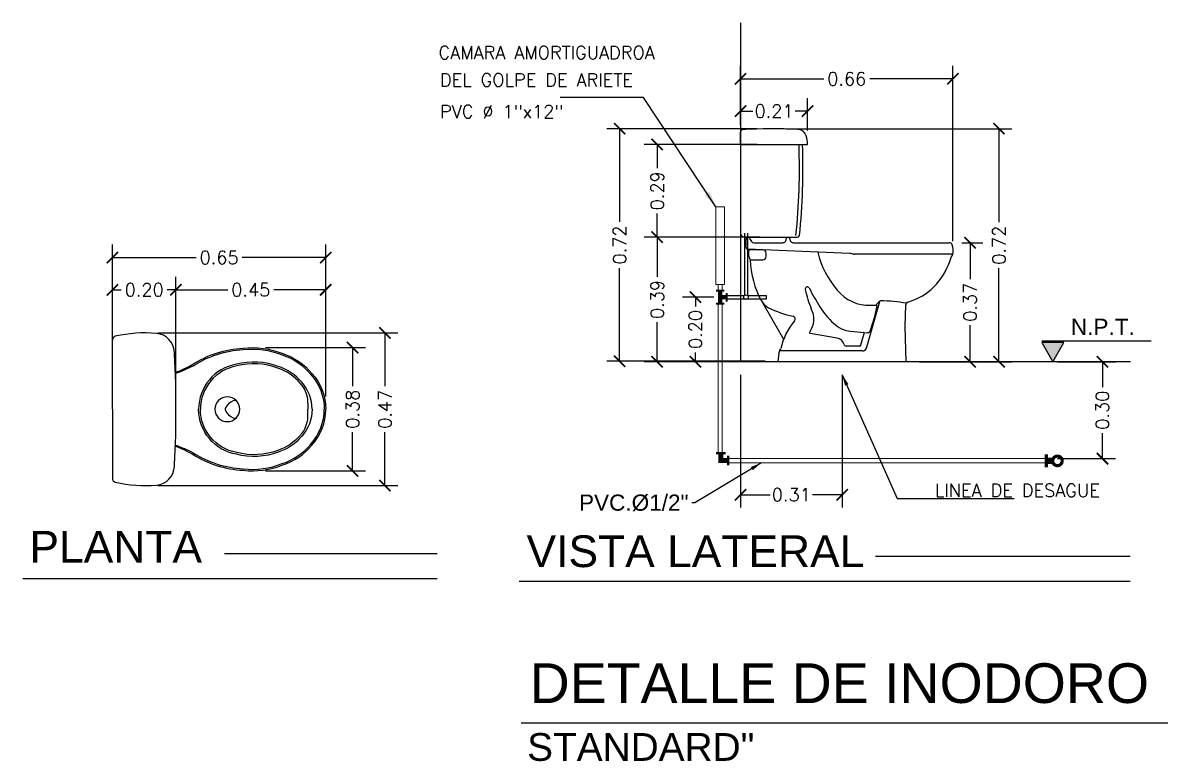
# Model space of a CAD drawing. Header units: inches. Extents: x -9 to 337, y -247 to 209.
# Drawn here: x 84.056 to 87.58, y -136.353 to -134.065 of the extents above; entities that cross this region are included whole.
import ezdxf

# ---------------------------------------------------------------- set-up
doc = ezdxf.new("R2010")
doc.units = ezdxf.units.IN
doc.header["$MEASUREMENT"] = 0
doc.header["$PDMODE"] = 34
for name, color, linetype in [('1', 1, 'Continuous'), ('agua', 4, 'Continuous'), ('COTAS', 1, 'Continuous'), ('grada', 3, 'Continuous'), ('Layer4', 4, 'Continuous'), ('MFIJ', 2, 'Continuous'), ('MUROS', 5, 'Continuous'), ('TEXT', 2, 'Continuous')]:
    doc.layers.add(name, color=color, linetype=linetype)
doc.styles.add('ARIAL', font='arial.ttf', dxfattribs={"height": 0.14})
doc.styles.add('NT_20', font='romans.shx', dxfattribs={"height": 0.0403})
doc.styles.add('NT_20 WALTER GUERRA', font='romans.shx', dxfattribs={"height": 0.0403})
doc.dimstyles.new('80E20', dxfattribs={"dimtxt": 0.0403, "dimasz": 0.035, "dimexe": 0.04, "dimexo": 0.04, "dimgap": 0.01, "dimtad": 0, "dimzin": 1, "dimdsep": 46, "dimtxsty": 'NT_20', "dimblk": 'ARCHTICK', "dimcen": 2.5, "dimclrd": 1, "dimclre": 1, "dimclrt": 3, "dimadec": 0, "dimazin": 0, "dimtfac": 1, "dimtmove": 1, "dimatfit": 3, "dimfxl": 1, "dimlwd": -1, "dimlwe": -1, "dimarcsym": 0})

# ---------------------------------------------------------------- blocks, each defined once
blk = doc.blocks.new('_ArchTick')
at = {"color": 0, "linetype": 'ByBlock', "const_width": 0.15}
blk.add_lwpolyline([(-0.5, -0.5), (0.5, 0.5)], dxfattribs=at)
blk = doc.blocks.new('Inod_HydraP')
at = {"color": 2, "linetype": 'Continuous', "ltscale": 20}
for q in [(0.05, 0.214), (0.05, -0.214)]:
    blk.add_line((0.05, 0), q, dxfattribs=at)
at = {"color": 1, "linetype": 'Continuous', "ltscale": 20}
for p in [(0.6556, 0.0185), (0.6556, 0.0185), (0.6556, -0.0185), (0.6556, -0.0185)]:
    blk.add_line(p, (0.6556, 0), dxfattribs=at)
for points in [[(0.245, 0.1141, 0.041153), (0.2972, 0.1384, -0.130423), (0.4549, 0.1891, -0.126977), (0.5774, 0.1724, -0.141745), (0.668, 0.1109, -0.184983), (0.7105, 0, -0.184983)], [(0.2451, 0.1113, 0.039655), (0.2996, 0.1346, -0.130633), (0.4553, 0.1846, -0.127306), (0.5758, 0.1681, -0.14208), (0.6646, 0.108, -0.185121), (0.706, 0, -0.185121)], [(0.6685, 0, 0.18664), (0.6362, 0.0834, 0.144474), (0.5636, 0.1327, 0.154958), (0.434, 0.1394, 0.364044), (0.317, 0, 0.364044)], [(0.6426, 0.0665, 0.0358), (0.6321, 0.0798, 0.144945), (0.5618, 0.1275, 0.155404), (0.4351, 0.134, 0.364511), (0.3225, 0, 0.364511)], [(0.6685, 0, -0.18664), (0.6362, -0.0834, -0.144474), (0.5636, -0.1327, -0.154958), (0.434, -0.1394, -0.364044), (0.317, 0, -0.364044)], [(0.245, -0.1141, -0.041153), (0.2972, -0.1384, 0.130423), (0.4549, -0.1891, 0.126977), (0.5774, -0.1724, 0.141745), (0.668, -0.1109, 0.184983), (0.7105, 0, 0.184983)], [(0.2451, -0.1113, -0.039655), (0.2996, -0.1346, 0.130633), (0.4553, -0.1846, 0.127306), (0.5758, -0.1681, 0.14208), (0.6646, -0.108, 0.185121), (0.706, 0, 0.185121)], [(0.6426, -0.0665, -0.0358), (0.6321, -0.0798, -0.144945), (0.5618, -0.1275, -0.155404), (0.4351, -0.134, -0.364511), (0.3225, 0, -0.364511)]]:
    blk.add_lwpolyline(points, format="xyb", dxfattribs=at)
at = {"color": 2, "linetype": 'Continuous', "ltscale": 20}
for centre, radius, start, end in [((0.0625, 0.214), 0.0125, 107.5577, 180), ((0.1507, -0.1676), 0.4041, 84.9198, 103.1543), ((0.1813, 0.1747), 0.0605, 2.1521, 85.0988), ((-2.0229, 0.0266), 2.2696, 359.2561, 3.7986), ((-2.0229, -0.0266), 2.2696, 356.2014, 0.7439), ((0.1813, -0.1747), 0.0605, 274.9012, 357.8479), ((0.0625, -0.214), 0.0125, 180, 252.4423), ((0.1507, 0.1676), 0.4041, 256.8457, 275.0802)]:
    blk.add_arc(centre, radius, start, end, dxfattribs=at)
at = {"color": 1, "linetype": 'Continuous', "ltscale": 20}
for centre, radius, start, end in [((0.4058, 0), 0.0384, 0, 180), ((0.5606, 0.0185), 0.095, 0, 30.3676), ((0.4058, 0), 0.0384, 180, 0), ((0.4127, -0.0009), 0.0139, 158.8095, 176.346), ((0.4127, -0.0009), 0.0139, 158.8095, 176.346), ((0.4456, -0.0215), 0.0525, 114.9844, 150.8262), ((0.4283, 0.0179), 0.00957, 38.1923, 120.8156), ((0.4127, 0.0009), 0.0139, 183.654, 201.1905), ((0.4127, 0.0009), 0.0139, 183.654, 201.1905), ((0.4456, 0.0215), 0.0525, 209.1738, 245.0156), ((0.4283, -0.0179), 0.00957, 239.1844, 321.8077), ((0.5606, -0.0185), 0.095, 329.6324, 0)]:
    blk.add_arc(centre, radius, start, end, dxfattribs=at)
blk = doc.blocks.new('*D405')
at = {"color": 1, "transparency": 16777216}
for p, q in [((84.3343, -135.0085), (84.3343, -134.8526)), ((84.5308, -135.2254), (84.5308, -134.8526)), ((84.3343, -134.8926), (84.3612, -134.8926)), ((84.5308, -134.8926), (84.504, -134.8926))]:
    blk.add_line(p, q, dxfattribs=at)
at = {"layer": 'DEFPOINTS', "color": 0, "transparency": 16777216}
for p in [(84.5308, -134.8926), (84.3343, -135.0485), (84.5308, -135.2654)]:
    blk.add_point(p, dxfattribs=at)
at = {"color": 1, "transparency": 16777216, "xscale": 0.035, "yscale": 0.035, "zscale": 0.035, "rotation": 180}
blk.add_blockref('_ArchTick', (84.3343, -134.8926), dxfattribs=at)
at = {"color": 1, "transparency": 16777216, "xscale": 0.035, "yscale": 0.035, "zscale": 0.035}
blk.add_blockref('_ArchTick', (84.5308, -134.8926), dxfattribs=at)
at = {"color": 3, "transparency": 16777216, "insert": (84.4326, -134.8926), "char_height": 0.0403, "attachment_point": 5, "style": 'NT_20'}
blk.add_mtext('0.20', dxfattribs=at)
blk = doc.blocks.new('*D406')
at = {"color": 1, "transparency": 16777216}
for p, q in [((84.5308, -135.2254), (84.5308, -134.8526)), ((84.9948, -135.2225), (84.9948, -134.8526)), ((84.5308, -134.8926), (84.6914, -134.8926)), ((84.9948, -134.8926), (84.8342, -134.8926))]:
    blk.add_line(p, q, dxfattribs=at)
at = {"layer": 'DEFPOINTS', "color": 0, "transparency": 16777216}
for p in [(84.9948, -134.8926), (84.5308, -135.2654), (84.9948, -135.2625)]:
    blk.add_point(p, dxfattribs=at)
at = {"color": 1, "transparency": 16777216, "xscale": 0.035, "yscale": 0.035, "zscale": 0.035, "rotation": 180}
blk.add_blockref('_ArchTick', (84.5308, -134.8926), dxfattribs=at)
at = {"color": 1, "transparency": 16777216, "xscale": 0.035, "yscale": 0.035, "zscale": 0.035}
blk.add_blockref('_ArchTick', (84.9948, -134.8926), dxfattribs=at)
at = {"color": 3, "transparency": 16777216, "insert": (84.7628, -134.8926), "char_height": 0.0403, "attachment_point": 5, "style": 'NT_20'}
blk.add_mtext('0.45', dxfattribs=at)
blk = doc.blocks.new('*D407')
at = {"color": 1, "transparency": 16777216}
for p, q in [((84.3343, -135.2225), (84.3343, -134.7526)), ((84.9948, -135.2225), (84.9948, -134.7526)), ((84.3343, -134.7926), (84.5932, -134.7926)), ((84.9948, -134.7926), (84.736, -134.7926))]:
    blk.add_line(p, q, dxfattribs=at)
at = {"layer": 'DEFPOINTS', "color": 0, "transparency": 16777216}
for p in [(84.9948, -134.7926), (84.3343, -135.2625), (84.9948, -135.2625)]:
    blk.add_point(p, dxfattribs=at)
at = {"color": 1, "transparency": 16777216, "xscale": 0.035, "yscale": 0.035, "zscale": 0.035, "rotation": 180}
blk.add_blockref('_ArchTick', (84.3343, -134.7926), dxfattribs=at)
at = {"color": 1, "transparency": 16777216, "xscale": 0.035, "yscale": 0.035, "zscale": 0.035}
blk.add_blockref('_ArchTick', (84.9948, -134.7926), dxfattribs=at)
at = {"color": 3, "transparency": 16777216, "insert": (84.6646, -134.7926), "char_height": 0.0403, "attachment_point": 5, "style": 'NT_20'}
blk.add_mtext('0.65', dxfattribs=at)
blk = doc.blocks.new('*D408')
at = {"color": 1, "transparency": 16777216}
for p, q in [((84.8081, -135.0717), (85.1181, -135.0717)), ((85.0781, -135.0717), (85.0781, -135.1911)), ((85.0781, -135.4533), (85.0781, -135.3339)), ((84.8081, -135.4533), (85.1181, -135.4533))]:
    blk.add_line(p, q, dxfattribs=at)
at = {"layer": 'DEFPOINTS', "color": 0, "transparency": 16777216}
for p in [(84.7681, -135.0717), (84.7681, -135.4533), (85.0781, -135.4533)]:
    blk.add_point(p, dxfattribs=at)
at = {"color": 1, "transparency": 16777216, "xscale": 0.035, "yscale": 0.035, "zscale": 0.035}
for p, rotation in [((85.0781, -135.0717), 90), ((85.0781, -135.4533), 270)]:
    blk.add_blockref('_ArchTick', p, dxfattribs=dict(at, rotation=rotation))
at = {"color": 3, "transparency": 16777216, "insert": (85.0781, -135.2625), "char_height": 0.0403, "attachment_point": 5, "rotation": 90, "style": 'NT_20'}
blk.add_mtext('0.38', dxfattribs=at)
blk = doc.blocks.new('*D409')
at = {"color": 1, "transparency": 16777216}
for p, q in [((84.475, -135.026), (85.2181, -135.026)), ((85.1781, -135.026), (85.1781, -135.1911)), ((85.1781, -135.499), (85.1781, -135.3339)), ((84.475, -135.499), (85.2181, -135.499))]:
    blk.add_line(p, q, dxfattribs=at)
at = {"layer": 'DEFPOINTS', "color": 0, "transparency": 16777216}
for p in [(84.435, -135.026), (84.435, -135.499), (85.1781, -135.499)]:
    blk.add_point(p, dxfattribs=at)
at = {"color": 1, "transparency": 16777216, "xscale": 0.035, "yscale": 0.035, "zscale": 0.035}
for p, rotation in [((85.1781, -135.026), 90), ((85.1781, -135.499), 270)]:
    blk.add_blockref('_ArchTick', p, dxfattribs=dict(at, rotation=rotation))
at = {"color": 3, "transparency": 16777216, "insert": (85.1781, -135.2625), "char_height": 0.0403, "attachment_point": 5, "rotation": 90, "style": 'NT_20'}
blk.add_mtext('0.47', dxfattribs=at)
blk = doc.blocks.new('Inod_HydraE')
at = {"layer": 'MFIJ', "color": 2, "linetype": 'Continuous'}
for p, q in [((0.05, 0.6756), (0.05, 0.7121)), ((0.05, 0.6706), (0.05, 0.3981)), ((0.0525, 0.6731), (0.24, 0.6731)), ((0.242, 0.6731), (0.2575, 0.6731)), ((0.062, 0.3861), (0.0732, 0.3861)), ((0.067, 0.3539), (0.067, 0.3786)), ((0.0732, 0.3861), (0.2266, 0.3861)), ((0.0914, 0.3688), (0.1806, 0.3688)), ((0.2142, 0.3688), (0.6958, 0.3688)), ((0.3889, 0.335), (0.0718, 0.3489)), ((0.0759, 0.3468), (0.0759, 0.3487)), ((0.1198, 0.3468), (0.0759, 0.3468)), ((0.1294, 0.3258), (0.1294, 0.3368)), ((0.7076, 0.3329), (0.4035, 0.3329)), ((0.0794, 0.3158), (0.1194, 0.3158)), ((0.1146, 0.1888), (0.1834, 0.0697)), ((0.4796, 0.1867), (0.4709, 0.1775)), ((0.5596, 0.1093), (0.562, 0.1762)), ((0.4528, 0.1749), (0.4656, 0.1751)), ((0.5634, 0), (0.5596, 0.1093)), ((0.3495, 0.0731), (0.2658, 0.0879)), ((0.391, 0.0946), (0.4434, 0.09)), ((0.423, 0.0521), (0.4333, 0.0879)), ((0.4182, 0.0485), (0.3772, 0.0485)), ((0.5634, 0), (0.1658, 0)), ((0.428, 0.0335), (0.1737, 0.0335))]:
    blk.add_line(p, q, dxfattribs=at)
at = {"layer": 'MFIJ', "color": 1, "linetype": 'Continuous'}
blk.add_line((0.44, 0.0426), (0.4813, 0.1865), dxfattribs=at)
at = {"layer": 'MFIJ', "color": 2, "linetype": 'Continuous'}
for centre, radius, start, end in [((0.0562, 0.7124), 0.0062, 91.4933, 182.6113), ((0.151, -0.6221), 1.344, 86.7356, 94.0533), ((0.2268, 0.692), 0.0278, 16.7219, 88.403), ((0.0525, 0.6756), 0.0025, 180, 270), ((0.0525, 0.6706), 0.0025, 90, 180), ((-1.77, 0.5991), 2.0024, 354.048, 2.0675), ((-1.7645, 0.5995), 2.0079, 354.0535, 2.0975), ((-1.7645, 0.5995), 2.0079, 2.0975, 2.1008), ((0.1881, 0.6762), 0.0695, 357.4066, 19.9838), ((0.062, 0.3981), 0.012, 180, 270), ((0.2266, 0.3921), 0.006, 270, 354.0535), ((0.0735, 0.3794), 0.0065, 357.5731, 186.7437), ((0.072, 0.3539), 0.005, 180, 267.5), ((0.0923, 0.3813), 0.0125, 189.9672, 266.0547), ((0.1811, 0.3795), 0.0107, 267.3041, 7.4657), ((0.1972, 0.3804), 0.00557, 7.9882, 175.8253), ((0.2139, 0.3801), 0.0113, 174.2074, 271.3864), ((0.6969, 0.3596), 0.00924, 15.4286, 97.0264), ((0.6461, 0.3438), 0.0625, 350.5054, 16.9979), ((0.1153, 0.3355), 0.0409, 164.0001, 208.7742), ((0.1194, 0.3258), 0.01, 270, 0), ((0.1194, 0.3368), 0.01, 0, 87.5), ((0.5624, 0.4062), 0.2815, 193.7359, 220.8288), ((0.3896, 0.302), 0.0331, 72.2543, 91.3308), ((0.4033, 0.3436), 0.0107, 250.6238, 271.3268), ((0.7451, 0.3023), 0.048, 142.8736, 168.465), ((0.7028, 0.3343), 0.005, 322.8736, 350.5054), ((0.3718, 0.3284), 0.2927, 182.4709, 208.4948), ((0.5132, 0.3707), 0.1939, 286.31, 342.3541), ((0.2567, 0.2255), 0.0064, 30, 198), ((0.6124, 0.3021), 0.3702, 192.2584, 201.9391), ((1.1067, 0.6774), 0.9563, 207.9867, 212.0133), ((0.4479, 0.3008), 0.126, 218.5782, 272.247), ((0.1594, 0.2131), 0.051, 208.4948, 243.8789), ((0.4654, 0.1826), 0.0075, 271.1235, 316.6131), ((0.4841, 0.1807), 0.0075, 90.8027, 127.232), ((0.4895, -0.2028), 0.3911, 79.0808, 90.8027), ((0.5714, 0.1758), 0.0095, 113.3794, 178), ((0.285, 0.4692), 0.3362, 243.8789, 257.5583), ((0.2079, 0.1318), 0.069, 324.6063, 27.6807), ((0.4669, 0.2693), 0.1975, 210, 229.3607), ((0.3633, 0.0024), 0.1921, 139.5225, 168.5447), ((0.2107, 0.1326), 0.0085, 319.5225, 77.5583), ((0.3984, 0.1788), 0.0845, 224.6343, 265), ((0.2662, 0.0904), 0.0025, 144.6063, 260), ((0.3452, 0.0485), 0.025, 14.0297, 80), ((0.4309, 0.0886), 0.0025, 344, 85), ((0.444, 0.0975), 0.0075, 265, 337.5224), ((0.2776, 0.0016), 0.1118, 161.5555, 180.8176), ((0.1739, 0.0362), 0.0025, 105.7222, 161.5555), ((0.1726, 0.041), 0.0025, 285.7222, 348.5447), ((0.3772, 0.0565), 0.008, 194.0297, 270), ((0.4182, 0.0535), 0.005, 270, 344), ((0.428, 0.046), 0.0125, 270, 344)]:
    blk.add_arc(centre, radius, start, end, dxfattribs=at)
at = {"layer": 'MFIJ', "color": 1, "linetype": 'Continuous'}
blk.add_arc((0.0762, 0.2395), 0.4018, 338.8606, 350.6878, dxfattribs=at)
blk = doc.blocks.new('*D410')
at = {"color": 1, "transparency": 16777216}
for p, q in [((86.2797, -134.3816), (86.2797, -134.2992)), ((86.4873, -134.3992), (86.4873, -134.2992)), ((86.2797, -134.3392), (86.3179, -134.3392)), ((86.4873, -134.3392), (86.4492, -134.3392))]:
    blk.add_line(p, q, dxfattribs=at)
at = {"layer": 'DEFPOINTS', "color": 0, "transparency": 16777216}
for p in [(86.4873, -134.3392), (86.2797, -134.4216), (86.4873, -134.4392)]:
    blk.add_point(p, dxfattribs=at)
at = {"color": 1, "transparency": 16777216, "xscale": 0.035, "yscale": 0.035, "zscale": 0.035, "rotation": 180}
blk.add_blockref('_ArchTick', (86.2797, -134.3392), dxfattribs=at)
at = {"color": 1, "transparency": 16777216, "xscale": 0.035, "yscale": 0.035, "zscale": 0.035}
blk.add_blockref('_ArchTick', (86.4873, -134.3392), dxfattribs=at)
at = {"color": 3, "transparency": 16777216, "insert": (86.3835, -134.3392), "char_height": 0.0403, "attachment_point": 5, "style": 'NT_20'}
blk.add_mtext('0.21', dxfattribs=at)
blk = doc.blocks.new('*D411')
at = {"color": 1, "transparency": 16777216}
for p, q in [((86.2797, -134.3816), (86.2797, -134.1992)), ((86.9374, -134.7419), (86.9374, -134.1992)), ((86.2797, -134.2392), (86.5372, -134.2392)), ((86.9374, -134.2392), (86.68, -134.2392))]:
    blk.add_line(p, q, dxfattribs=at)
at = {"layer": 'DEFPOINTS', "color": 0, "transparency": 16777216}
for p in [(86.9374, -134.2392), (86.2797, -134.4216), (86.9374, -134.7819)]:
    blk.add_point(p, dxfattribs=at)
at = {"color": 1, "transparency": 16777216, "xscale": 0.035, "yscale": 0.035, "zscale": 0.035, "rotation": 180}
blk.add_blockref('_ArchTick', (86.2797, -134.2392), dxfattribs=at)
at = {"color": 1, "transparency": 16777216, "xscale": 0.035, "yscale": 0.035, "zscale": 0.035}
blk.add_blockref('_ArchTick', (86.9374, -134.2392), dxfattribs=at)
at = {"color": 3, "transparency": 16777216, "insert": (86.6086, -134.2392), "char_height": 0.0403, "attachment_point": 5, "style": 'NT_20'}
blk.add_mtext('0.66', dxfattribs=at)
blk = doc.blocks.new('*D398')
at = {"color": 1, "transparency": 16777216}
for p, q in [((86.4208, -134.3935), (87.1202, -134.3935)), ((87.0802, -134.3935), (87.0802, -134.683)), ((87.0802, -135.1154), (87.0802, -134.8259)), ((86.8332, -135.1154), (87.1202, -135.1154))]:
    blk.add_line(p, q, dxfattribs=at)
at = {"layer": 'DEFPOINTS', "color": 0, "transparency": 16777216}
for p in [(86.3808, -134.3935), (86.7932, -135.1154), (87.0802, -135.1154)]:
    blk.add_point(p, dxfattribs=at)
at = {"color": 1, "transparency": 16777216, "xscale": 0.035, "yscale": 0.035, "zscale": 0.035}
for p, rotation in [((87.0802, -134.3935), 90), ((87.0802, -135.1154), 270)]:
    blk.add_blockref('_ArchTick', p, dxfattribs=dict(at, rotation=rotation))
at = {"color": 3, "transparency": 16777216, "insert": (87.0802, -134.7545), "char_height": 0.0403, "attachment_point": 5, "rotation": 90, "style": 'NT_20'}
blk.add_mtext('0.72', dxfattribs=at)
blk = doc.blocks.new('*D412')
at = {"color": 1, "transparency": 16777216}
for p, q in [((86.9655, -134.7467), (87.0306, -134.7467)), ((86.9906, -134.7467), (86.9906, -134.8596)), ((86.9906, -135.1154), (86.9906, -135.0024)), ((86.8332, -135.1154), (87.0306, -135.1154))]:
    blk.add_line(p, q, dxfattribs=at)
at = {"layer": 'DEFPOINTS', "color": 0, "transparency": 16777216}
for p in [(86.9255, -134.7467), (86.7932, -135.1154), (86.9906, -135.1154)]:
    blk.add_point(p, dxfattribs=at)
at = {"color": 1, "transparency": 16777216, "xscale": 0.035, "yscale": 0.035, "zscale": 0.035}
for p, rotation in [((86.9906, -134.7467), 90), ((86.9906, -135.1154), 270)]:
    blk.add_blockref('_ArchTick', p, dxfattribs=dict(at, rotation=rotation))
at = {"color": 3, "transparency": 16777216, "insert": (86.9906, -134.931), "char_height": 0.0403, "attachment_point": 5, "rotation": 90, "style": 'NT_20'}
blk.add_mtext('0.37', dxfattribs=at)
blk = doc.blocks.new('*D413')
at = {"color": 1, "transparency": 16777216}
for p, q in [((86.3315, -134.4423), (85.9815, -134.4423)), ((86.0215, -134.4423), (86.0215, -134.5154)), ((86.0215, -134.7293), (86.0215, -134.6563)), ((86.3396, -134.7293), (85.9815, -134.7293))]:
    blk.add_line(p, q, dxfattribs=at)
at = {"layer": 'DEFPOINTS', "color": 0, "transparency": 16777216}
for p in [(86.3715, -134.4423), (86.0215, -134.7293), (86.3796, -134.7293)]:
    blk.add_point(p, dxfattribs=at)
at = {"color": 1, "transparency": 16777216, "xscale": 0.035, "yscale": 0.035, "zscale": 0.035}
for p, rotation in [((86.0215, -134.4423), 90), ((86.0215, -134.7293), 270)]:
    blk.add_blockref('_ArchTick', p, dxfattribs=dict(at, rotation=rotation))
at = {"color": 3, "transparency": 16777216, "insert": (86.0215, -134.5858), "char_height": 0.0403, "attachment_point": 5, "rotation": 90, "style": 'NT_20'}
blk.add_mtext('0.29', dxfattribs=at)
blk = doc.blocks.new('*D414')
at = {"color": 1, "transparency": 16777216}
for p, q in [((86.3396, -134.7293), (85.9815, -134.7293)), ((86.0215, -134.7293), (86.0215, -134.8519)), ((86.0215, -135.1154), (86.0215, -134.9928)), ((86.2397, -135.1154), (85.9815, -135.1154))]:
    blk.add_line(p, q, dxfattribs=at)
at = {"layer": 'DEFPOINTS', "color": 0, "transparency": 16777216}
for p in [(86.3796, -134.7293), (86.0215, -135.1154), (86.2797, -135.1154)]:
    blk.add_point(p, dxfattribs=at)
at = {"color": 1, "transparency": 16777216, "xscale": 0.035, "yscale": 0.035, "zscale": 0.035}
for p, rotation in [((86.0215, -134.7293), 90), ((86.0215, -135.1154), 270)]:
    blk.add_blockref('_ArchTick', p, dxfattribs=dict(at, rotation=rotation))
at = {"color": 3, "transparency": 16777216, "insert": (86.0215, -134.9224), "char_height": 0.0403, "attachment_point": 5, "rotation": 90, "style": 'NT_20'}
blk.add_mtext('0.39', dxfattribs=at)
blk = doc.blocks.new('*D415')
at = {"color": 1, "transparency": 16777216}
for p, q in [((86.1967, -134.9154), (86.0999, -134.9154)), ((86.1399, -134.9154), (86.1399, -134.944)), ((86.1399, -135.1154), (86.1399, -135.0868)), ((86.1997, -135.1154), (86.0999, -135.1154))]:
    blk.add_line(p, q, dxfattribs=at)
at = {"layer": 'DEFPOINTS', "color": 0, "transparency": 16777216}
for p in [(86.2367, -134.9154), (86.1399, -135.1154), (86.2397, -135.1154)]:
    blk.add_point(p, dxfattribs=at)
at = {"color": 1, "transparency": 16777216, "xscale": 0.035, "yscale": 0.035, "zscale": 0.035}
for p, rotation in [((86.1399, -134.9154), 90), ((86.1399, -135.1154), 270)]:
    blk.add_blockref('_ArchTick', p, dxfattribs=dict(at, rotation=rotation))
at = {"color": 3, "transparency": 16777216, "insert": (86.1399, -135.0154), "char_height": 0.0403, "attachment_point": 5, "rotation": 90, "style": 'NT_20'}
blk.add_mtext('0.20', dxfattribs=at)
blk = doc.blocks.new('*D416')
at = {"color": 1, "transparency": 16777216}
for p, q in [((86.2797, -135.1554), (86.2797, -135.5673)), ((86.5944, -135.1554), (86.5944, -135.5673)), ((86.2797, -135.5273), (86.3714, -135.5273)), ((86.5944, -135.5273), (86.5027, -135.5273))]:
    blk.add_line(p, q, dxfattribs=at)
at = {"layer": 'DEFPOINTS', "color": 0, "transparency": 16777216}
for p in [(86.2797, -135.1154), (86.5944, -135.1154), (86.5944, -135.5273)]:
    blk.add_point(p, dxfattribs=at)
at = {"color": 1, "transparency": 16777216, "xscale": 0.035, "yscale": 0.035, "zscale": 0.035, "rotation": 180}
blk.add_blockref('_ArchTick', (86.2797, -135.5273), dxfattribs=at)
at = {"color": 1, "transparency": 16777216, "xscale": 0.035, "yscale": 0.035, "zscale": 0.035}
blk.add_blockref('_ArchTick', (86.5944, -135.5273), dxfattribs=at)
at = {"color": 3, "transparency": 16777216, "insert": (86.437, -135.5273), "char_height": 0.0403, "attachment_point": 5, "style": 'NT_20'}
blk.add_mtext('0.31', dxfattribs=at)
blk = doc.blocks.new('*D417')
at = {"color": 1, "transparency": 16777216}
for p, q in [((86.3315, -134.3935), (85.8653, -134.3935)), ((85.9053, -134.3935), (85.9053, -134.6823)), ((85.9053, -135.1138), (85.9053, -134.8251)), ((86.3555, -135.1138), (85.8653, -135.1138))]:
    blk.add_line(p, q, dxfattribs=at)
at = {"layer": 'DEFPOINTS', "color": 0, "transparency": 16777216}
for p in [(86.3715, -134.3935), (85.9053, -135.1138), (86.3955, -135.1138)]:
    blk.add_point(p, dxfattribs=at)
at = {"color": 1, "transparency": 16777216, "xscale": 0.035, "yscale": 0.035, "zscale": 0.035}
for p, rotation in [((85.9053, -134.3935), 90), ((85.9053, -135.1138), 270)]:
    blk.add_blockref('_ArchTick', p, dxfattribs=dict(at, rotation=rotation))
at = {"color": 3, "transparency": 16777216, "insert": (85.9053, -134.7537), "char_height": 0.0403, "attachment_point": 5, "rotation": 90, "style": 'NT_20'}
blk.add_mtext('0.72', dxfattribs=at)
blk = doc.blocks.new('*D418')
at = {"layer": 'COTAS', "color": 1, "transparency": 16777216}
for p, q in [((87.2609, -135.1154), (87.4406, -135.1154)), ((87.4006, -135.1154), (87.4006, -135.194)), ((87.4006, -135.4154), (87.4006, -135.3368)), ((87.2609, -135.4154), (87.4406, -135.4154))]:
    blk.add_line(p, q, dxfattribs=at)
at = {"layer": 'DEFPOINTS', "color": 0, "transparency": 16777216}
for p in [(87.2209, -135.1154), (87.4006, -135.1154), (87.2209, -135.4154)]:
    blk.add_point(p, dxfattribs=at)
at = {"layer": 'COTAS', "color": 1, "transparency": 16777216, "xscale": 0.035, "yscale": 0.035, "zscale": 0.035}
for p, rotation in [((87.4006, -135.1154), 90), ((87.4006, -135.4154), 270)]:
    blk.add_blockref('_ArchTick', p, dxfattribs=dict(at, rotation=rotation))
at = {"layer": 'COTAS', "color": 3, "transparency": 16777216, "insert": (87.4006, -135.2654), "char_height": 0.0403, "attachment_point": 5, "rotation": 90, "style": 'NT_20'}
blk.add_mtext('0.30', dxfattribs=at)

msp = doc.modelspace()

# ---------------------------------------------------------------- hatches: boundary and pattern name
at = {"layer": 'grada'}
msp.add_hatch(color=256, dxfattribs=at).paths.add_polyline_path([(87.2471, -135.1154), (87.2815, -135.0559), (87.2127, -135.0559)])

# ---------------------------------------------------------------- linework, layer by layer
at = {"color": 2, "lineweight": 0}
for p, q in [((86.2036, -134.6352), (86.2297, -134.6352)), ((86.2036, -134.8759), (86.2036, -134.6352)), ((86.2297, -134.6352), (86.2297, -134.8759)), ((86.2297, -134.8759), (86.2036, -134.8759)), ((86.2102, -134.8759), (86.2102, -134.8954)), ((86.2231, -134.8759), (86.2231, -134.8954)), ((86.2102, -134.9355), (86.2102, -135.3947)), ((86.2231, -134.9355), (86.2231, -135.3947)), ((86.2411, -135.4283), (87.2209, -135.4283))]:
    msp.add_line(p, q, dxfattribs=at)
at = {"color": 1, "lineweight": 0}
for p, q in [((86.2102, -134.8954), (86.2231, -134.8954)), ((86.2411, -135.4154), (87.2209, -135.4154))]:
    msp.add_line(p, q, dxfattribs=at)
at = {"color": 12}
msp.add_line((87.4878, -135.1154), (86.0393, -135.1154), dxfattribs=at)
at = {"layer": '1'}
for p, q in [((86.2917, -134.7173), (86.2917, -134.9104)), ((86.3017, -134.7173), (86.3017, -134.9104)), ((86.2367, -134.9104), (86.2917, -134.9104)), ((86.2367, -134.9204), (86.3604, -134.9204)), ((86.3017, -134.9104), (86.3604, -134.9104)), ((86.3604, -134.9204), (86.3604, -134.9104))]:
    msp.add_line(p, q, dxfattribs=at)
msp.add_circle((86.2967, -134.9154), 0.00698, dxfattribs=at)
at = {"layer": 'agua', "color": 1, "lineweight": 0}
for points, const_width in [([(86.23, -134.8954), (86.2033, -134.8954)], 0.00668), ([(86.2166, -134.8954), (86.2166, -134.9355)], 0.0134), ([(86.2367, -134.9021), (86.2367, -134.9288)], 0.00668), ([(86.23, -134.9355), (86.2033, -134.9355)], 0.00668), ([(86.2166, -134.9154), (86.2367, -134.9154)], 0.0134), ([(86.2336, -135.3983), (86.2034, -135.3983)], 0.00754), ([(86.2185, -135.3983), (86.2185, -135.421), (86.2411, -135.421)], 0.0151), ([(86.2411, -135.4059), (86.2411, -135.436)], 0.00754), ([(87.2266, -135.4224), (87.2464, -135.4224)], 0.0198)]:
    msp.add_lwpolyline(points, dxfattribs=dict(at, const_width=const_width))
at = {"layer": 'agua', "color": 1, "lineweight": 0, "const_width": 0.00989, "flags": 128}
msp.add_lwpolyline([(87.2266, -135.4026), (87.2266, -135.4422)], dxfattribs=at)
at = {"layer": 'agua', "color": 1, "const_width": 0.00989}
msp.add_lwpolyline([(87.2612, -135.4076, 1), (87.2612, -135.4372, 1)], format="xyb", close=True, dxfattribs=at)
at = {"layer": 'grada'}
msp.add_lwpolyline([(87.2471, -135.1154), (87.2815, -135.0559), (87.2127, -135.0559)], close=True, dxfattribs=at)
at = {"layer": 'Layer4'}
msp.add_line((87.2127, -135.051), (87.5518, -135.051), dxfattribs=at)
at = {"layer": 'MUROS'}
msp.add_line((86.2797, -134.0654), (86.2797, -135.1154), dxfattribs=at)
at = {"layer": 'TEXT', "color": 1}
for points in [[(84.681, -135.7094), (85.3396, -135.7094)], [(86.6977, -135.7176), (87.4863, -135.7176)]]:
    msp.add_lwpolyline(points, dxfattribs=at)
at = {"layer": 'TEXT', "color": 7}
for points in [[(84.0565, -135.7868), (85.3396, -135.7868)], [(85.5943, -135.795), (87.4863, -135.795)], [(85.6007, -136.2337), (89.6502, -136.2337)]]:
    msp.add_lwpolyline(points, dxfattribs=at)

# ---------------------------------------------------------------- block references
msp.add_blockref('Inod_HydraE', (86.2297, -135.1154))
at = {"layer": 'MFIJ', "ltscale": 0.1}
msp.add_blockref('Inod_HydraP', (84.2843, -135.2625), dxfattribs=at)

# ---------------------------------------------------------------- texts
at = {"color": 4, "style": 'NT_20 WALTER GUERRA'}
for s, p in [('CAMARA AMORTIGUADROA', (85.344, -134.1779)), ('DEL GOLPE DE ARIETE', (85.3485, -134.2626)), ('PVC %%C 1"x12"', (85.349, -134.3607))]:
    msp.add_text(s, height=0.0403, dxfattribs=at).set_placement(p)
at = {"color": 4, "insert": (87.137, -135.5137), "char_height": 0.0403, "attachment_point": 5, "style": 'NT_20 WALTER GUERRA'}
msp.add_mtext('LINEA DE DESAGUE', dxfattribs=at)
at = {"layer": 'TEXT', "color": 4, "style": 'ARIAL'}
for s, height, p in [('PLANTA', 0.09838, (84.0771, -135.7376)), ('VISTA LATERAL', 0.09838, (85.6169, -135.7514)), ('DETALLE DE INODORO', 0.122975, (85.6265, -136.1723)), ('STANDARD"', 0.08608, (85.6187, -136.3515))]:
    msp.add_text(s, height=height, dxfattribs=at).set_placement(p)
at = {"layer": 'TEXT', "insert": (87.5007, -135.0071), "char_height": 0.05, "attachment_point": 6, "style": 'ARIAL'}
msp.add_mtext('N.P.T.', dxfattribs=at)
at = {"layer": 'TEXT', "color": 3, "insert": (86.1186, -135.5526), "char_height": 0.05, "attachment_point": 6, "style": 'ARIAL'}
msp.add_mtext('PVC.%%C1/2"', dxfattribs=at)

# ---------------------------------------------------------------- dimensions: what is measured, and where the dimension line sits
for base, p1, p2, picture, middle in [((86.9374, -134.2392), (86.2797, -134.4216), (86.9374, -134.7819), '*D411', (86.6086, -134.2392)), ((86.4873, -134.3392), (86.2797, -134.4216), (86.4873, -134.4392), '*D410', (86.3835, -134.3392)), ((84.5308, -134.8926), (84.3343, -135.0485), (84.5308, -135.2654), '*D405', (84.4326, -134.8926)), ((86.5944, -135.5273), (86.2797, -135.1154), (86.5944, -135.1154), '*D416', (86.437, -135.5273))]:
    dim = msp.add_linear_dim(base=base, p1=p1, p2=p2, dimstyle='80E20')
    dim.commit()
    dim.dimension.update_dxf_attribs({"geometry": picture, "text_midpoint": middle})
for base, p1, p2, picture, middle in [((85.9053, -135.1138), (86.3715, -134.3935), (86.3955, -135.1138), '*D417', (85.9053, -134.7537)), ((87.0802, -135.1154), (86.3808, -134.3935), (86.7932, -135.1154), '*D398', (87.0802, -134.7545)), ((86.0215, -134.7293), (86.3715, -134.4423), (86.3796, -134.7293), '*D413', (86.0215, -134.5858)), ((86.0215, -135.1154), (86.3796, -134.7293), (86.2797, -135.1154), '*D414', (86.0215, -134.9224)), ((86.9906, -135.1154), (86.9255, -134.7467), (86.7932, -135.1154), '*D412', (86.9906, -134.931)), ((86.1399, -135.1154), (86.2367, -134.9154), (86.2397, -135.1154), '*D415', (86.1399, -135.0154)), ((85.1781, -135.499), (84.435, -135.026), (84.435, -135.499), '*D409', (85.1781, -135.2625)), ((85.0781, -135.4533), (84.7681, -135.0717), (84.7681, -135.4533), '*D408', (85.0781, -135.2625))]:
    dim = msp.add_linear_dim(base=base, p1=p1, p2=p2, angle=90, dimstyle='80E20')
    dim.commit()
    dim.dimension.update_dxf_attribs({"geometry": picture, "text_midpoint": middle})
for base, p1, text, picture, middle in [((84.9948, -134.7926), (84.3343, -135.2625), '0.65', '*D407', (84.6646, -134.7926)), ((84.9948, -134.8926), (84.5308, -135.2654), '0.45', '*D406', (84.7628, -134.8926))]:
    dim = msp.add_linear_dim(base=base, p1=p1, p2=(84.9948, -135.2625), text=text, dimstyle='80E20')
    dim.commit()
    dim.dimension.update_dxf_attribs({"geometry": picture, "text_midpoint": middle})
at = {"layer": 'COTAS'}
dim = msp.add_linear_dim(base=(87.4006, -135.1154), p1=(87.2209, -135.4154), p2=(87.2209, -135.1154), angle=90, dimstyle='80E20', dxfattribs=at)
dim.commit()
dim.dimension.update_dxf_attribs({"geometry": '*D418', "text_midpoint": (87.4006, -135.2654), "dimtype": 160})

# ---------------------------------------------------------------- leaders
msp.add_leader([(86.2036, -134.6352), (85.9793, -134.2965), (85.7211, -134.2965)], dimstyle='80E20', override={"dimasz": 0.05, "dimgap": 0.01, "dimtad": 0}, dxfattribs=at)
at = {"layer": 'COTAS', "annotation_type": 0, "has_hookline": 1, "hookline_direction": 0}
msp.add_leader([(86.5944, -135.1554), (86.7649, -135.5387), (87.127, -135.5387)], dimstyle='80E20', override={"dimgap": 0.01, "dimtad": 0}, dxfattribs=at)
at = {"layer": 'TEXT', "color": 1, "lineweight": 0, "annotation_type": 0, "has_hookline": 1, "hookline_direction": 1}
msp.add_leader([(86.3445, -135.4283), (86.1386, -135.5526), (86.1286, -135.5526)], dimstyle='80E20', dxfattribs=at)

doc.saveas('drawing.dxf')
